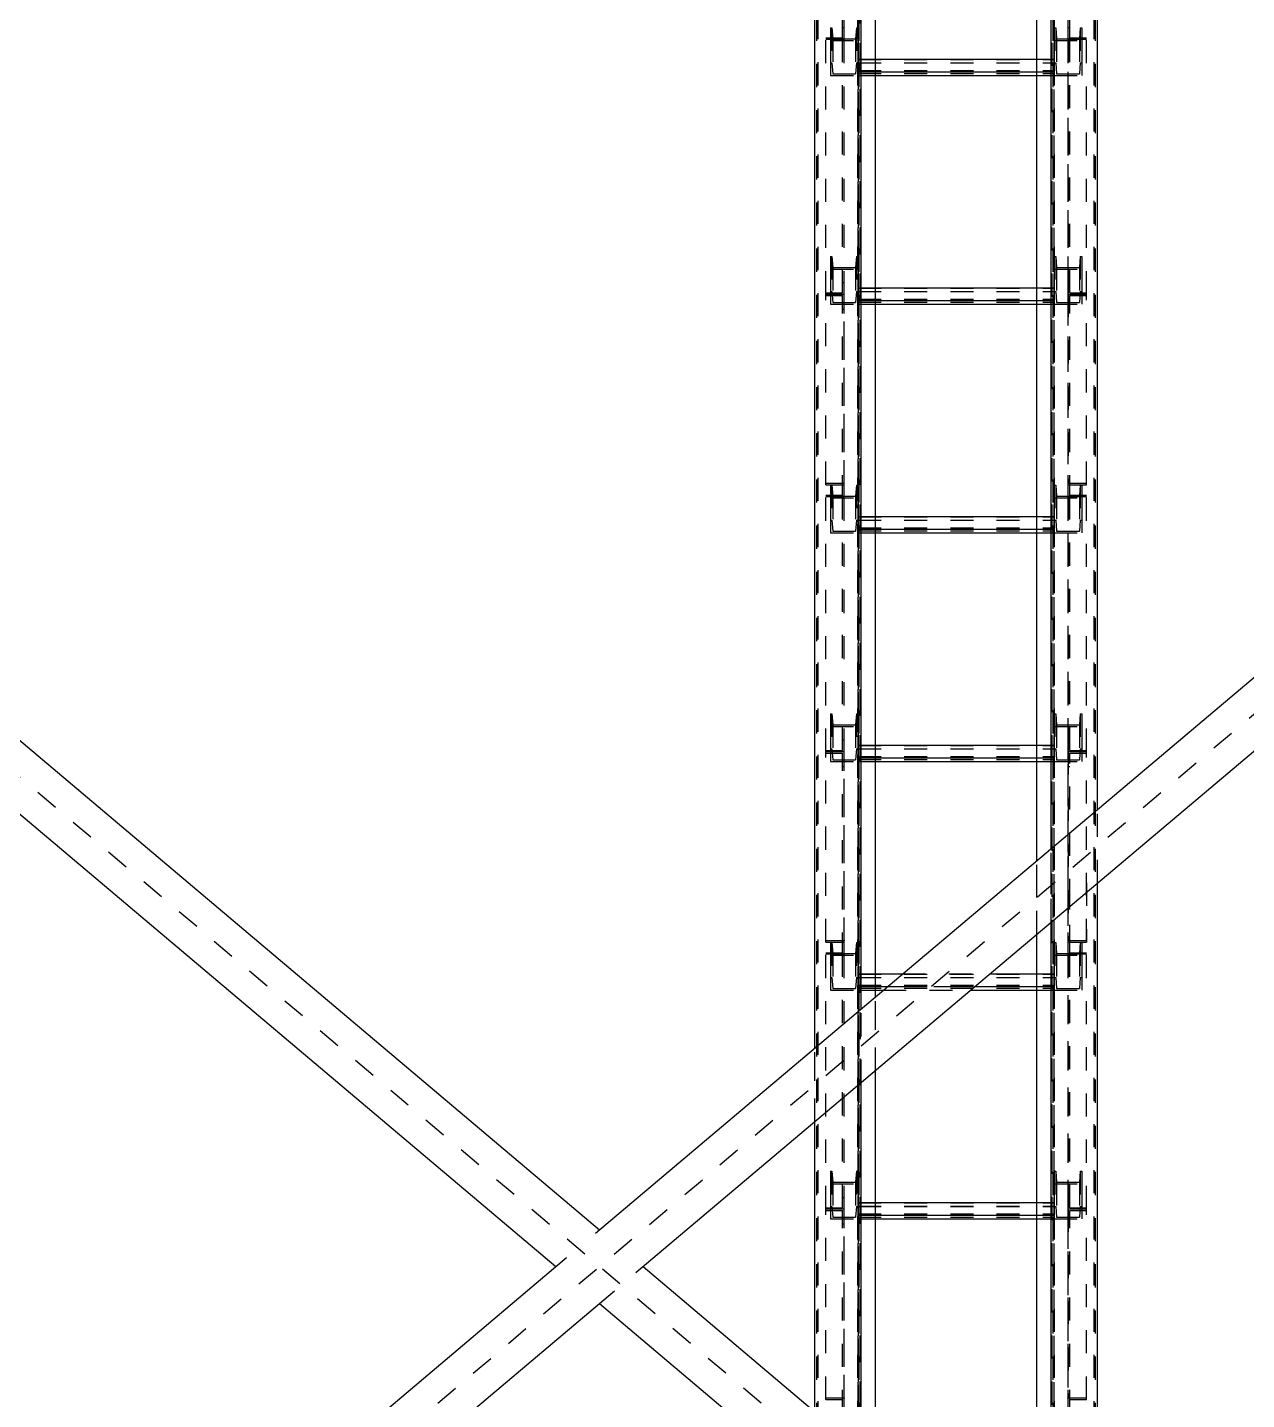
# Model space of a CAD drawing. Header units: millimetres. Extents: x 149919 to 150445, y 136651 to 136866.
# Drawn here: x 150399.72 to 150405, y 136815.4 to 136821.34 of the extents above; entities that cross this region are included whole.
import ezdxf

# ---------------------------------------------------------------- set-up
doc = ezdxf.new("R2010")
doc.units = ezdxf.units.MM
doc.header["$LTSCALE"] = 0.25
for name, pattern in [('CENTER', [50.8, 31.75, -6.35, 6.35, -6.35]), ('XKITLINE00', [0]), ('XKITLINE02', [4, 2, -2]), ('XKITLINE03', [6, 3, -1, 1, -1])]:
    doc.linetypes.add(name, pattern=pattern)

# ---------------------------------------------------------------- blocks, each defined once
blk = doc.blocks.new('çatıı')
at = {"color": 1, "linetype": 'XKITLINE03'}
for p, q in [((26241.36, 15747.93), (26241.36, 17391.46)), ((26150.38, 17380.27), (26150.38, 15740.27)), ((26235.38, 15740.27), (26235.38, 17380.27)), ((26144.38, 16981.59), (26144.38, 17092.08)), ((26150.38, 17076.31), (26150.38, 17091.51)), ((26235.36, 17091.51), (26235.36, 17076.31)), ((26241.36, 17092.08), (26241.36, 16981.59)), ((26150.38, 17077.94), (26235.36, 17077.94)), ((26150.38, 16977.24), (26150.38, 16992.43)), ((26235.36, 16992.43), (26235.36, 16977.24)), ((26144.38, 16899.68), (26144.38, 16981.59)), ((26150.38, 16978.87), (26235.36, 16978.87)), ((26241.36, 16981.59), (26241.36, 16899.68)), ((26144.38, 16783.44), (26144.38, 16893.93)), ((26150.38, 16878.16), (26150.38, 16893.36)), ((26235.36, 16893.36), (26235.36, 16878.16)), ((26241.36, 16893.93), (26241.36, 16783.44)), ((26150.38, 16879.79), (26235.36, 16879.79)), ((26150.38, 16779.09), (26150.38, 16794.28)), ((26235.36, 16794.28), (26235.36, 16779.09)), ((26144.38, 16701.53), (26144.38, 16783.44)), ((26241.36, 16783.44), (26241.36, 16701.53)), ((26150.38, 16780.71), (26235.36, 16780.71)), ((26144.38, 16585.29), (26144.38, 16695.77)), ((26150.38, 16680.01), (26150.38, 16695.2)), ((26235.36, 16695.2), (26235.36, 16680.01)), ((26241.36, 16695.77), (26241.36, 16585.29)), ((26150.38, 16681.64), (26235.36, 16681.64)), ((26150.38, 16580.94), (26150.38, 16596.13)), ((26235.36, 16596.13), (26235.36, 16580.94)), ((26144.38, 16503.38), (26144.38, 16585.29)), ((26150.38, 16582.56), (26235.36, 16582.56)), ((26241.36, 16585.29), (26241.36, 16503.38))]:
    blk.add_line(p, q, dxfattribs=at)
at = {"color": 116, "linetype": 'XKITLINE02', "true_color": 0x136734}
for p, q in [((26150.38, 15740.27), (26150.38, 17382.99)), ((26151.23, 15740.46), (26151.23, 17382.8)), ((26157.88, 15744.43), (26157.88, 17382.99)), ((26227.88, 15800.21), (26227.88, 17382.99)), ((26234.53, 15740.46), (26234.53, 17382.8)), ((26235.38, 15740.27), (26235.38, 17382.99)), ((26132.53, 15751.29), (26132.53, 17377.53)), ((26133.06, 15752.02), (26133.07, 17377.98)), ((26150.3, 15752.02), (26150.3, 17377.98)), ((26150.83, 15751.29), (26150.83, 17377.53)), ((26234.91, 15751.29), (26234.91, 17377.53)), ((26235.44, 15752.02), (26235.45, 17377.98)), ((26252.68, 15752.02), (26252.68, 17377.98)), ((26253.21, 15751.29), (26253.21, 17377.53)), ((26227.88, 15742.87), (26227.88, 17366.5)), ((26234.06, 15801.69), (26234.06, 17362.64)), ((26131.68, 15760.78), (26131.68, 17344.02)), ((26157.88, 15742.87), (26157.88, 17337.68)), ((26150.38, 17329.04), (26150.38, 15740.27)), ((26151.23, 17328.83), (26151.23, 15740.46)), ((26143.58, 17091.32), (26143.58, 17179.09)), ((26144.38, 17091.32), (26144.38, 17179.74)), ((26241.36, 17091.32), (26241.36, 17179.74)), ((26242.16, 17091.32), (26242.16, 17179.09)), ((26138.38, 17096.96), (26138.38, 17081.76)), ((26138.38, 17096.96), (26139.06, 17096.96)), ((26138.38, 17096.96), (26138.38, 17091.51)), ((26139.06, 17096.96), (26139.06, 17081.76)), ((26139.06, 17096.96), (26139.44, 17092.2)), ((26143.58, 16982.09), (26143.58, 17097.08)), ((26143.58, 17097.08), (26144.38, 17097.08)), ((26144.38, 16981.59), (26144.38, 17097.08)), ((26149.7, 17096.96), (26149.32, 17092.2)), ((26149.7, 17096.96), (26149.7, 17081.76)), ((26149.7, 17096.96), (26150.38, 17096.96)), ((26150.38, 17096.96), (26150.38, 17081.76)), ((26150.38, 17096.96), (26150.38, 17091.51)), ((26235.36, 17096.96), (26235.36, 17091.51)), ((26235.36, 17096.96), (26236.04, 17096.96)), ((26235.36, 17096.96), (26235.36, 17081.76)), ((26236.04, 17096.96), (26236.42, 17092.2)), ((26236.04, 17096.96), (26236.04, 17081.76)), ((26241.36, 16981.59), (26241.36, 17097.08)), ((26241.36, 17097.08), (26242.16, 17097.08)), ((26242.16, 16982.09), (26242.16, 17097.08)), ((26246.68, 17096.96), (26246.3, 17092.2)), ((26246.68, 17096.96), (26247.36, 17096.96)), ((26246.68, 17096.96), (26246.68, 17081.76)), ((26247.36, 17096.96), (26247.36, 17091.51)), ((26247.36, 17096.96), (26247.36, 17081.76)), ((26136.38, 16981.59), (26136.38, 17092.58)), ((26136.38, 17092.58), (26143.58, 17092.58)), ((26136.38, 17092.08), (26144.38, 17092.08)), ((26138.38, 17091.51), (26138.38, 17076.31)), ((26138.38, 17091.51), (26150.38, 17091.51)), ((26139.44, 17092.2), (26139.44, 17077.01)), ((26139.44, 17092.2), (26149.32, 17092.2)), ((26143.58, 17091.32), (26144.38, 17091.32)), ((26149.32, 17092.2), (26149.32, 17077.01)), ((26150.38, 17091.51), (26150.38, 17076.31)), ((26235.36, 17091.51), (26247.36, 17091.51)), ((26235.36, 17091.51), (26235.36, 17076.31)), ((26236.42, 17092.2), (26246.3, 17092.2)), ((26236.42, 17092.2), (26236.42, 17077.01)), ((26241.36, 17092.08), (26249.36, 17092.08)), ((26241.36, 17091.32), (26242.16, 17091.32)), ((26242.16, 17092.58), (26249.36, 17092.58)), ((26246.3, 17092.2), (26246.3, 17077.01)), ((26247.36, 17091.51), (26247.36, 17076.31)), ((26249.36, 16981.59), (26249.36, 17092.58)), ((26138.38, 17081.76), (26139.06, 17081.76)), ((26138.38, 17081.76), (26138.38, 17076.31)), ((26139.06, 17081.76), (26139.44, 17077.01)), ((26149.7, 17081.76), (26149.32, 17077.01)), ((26149.7, 17081.76), (26150.38, 17081.76)), ((26150.38, 17076.31), (26150.38, 17083.39)), ((26150.38, 17083.39), (26157.88, 17083.39)), ((26150.38, 17083.3), (26235.36, 17083.3)), ((26150.38, 17081.86), (26235.36, 17081.86)), ((26150.38, 17081.76), (26235.36, 17081.76)), ((26150.38, 17081.76), (26150.38, 17076.31)), ((26227.88, 17083.39), (26235.36, 17083.39)), ((26235.36, 17076.31), (26235.36, 17083.39)), ((26235.36, 17081.76), (26235.36, 17076.31)), ((26235.36, 17081.76), (26236.04, 17081.76)), ((26236.04, 17081.76), (26236.42, 17077.01)), ((26246.68, 17081.76), (26246.3, 17077.01)), ((26246.68, 17081.76), (26247.36, 17081.76)), ((26247.36, 17081.76), (26247.36, 17076.31)), ((26138.38, 17076.31), (26150.38, 17076.31)), ((26139.44, 17077.01), (26149.32, 17077.01)), ((26150.38, 17078.49), (26235.36, 17078.49)), ((26150.38, 17077.94), (26157.88, 17077.94)), ((26150.38, 17077.15), (26235.36, 17077.15)), ((26150.38, 17076.31), (26157.88, 17076.31)), ((26227.88, 17077.94), (26235.36, 17077.94)), ((26227.88, 17076.31), (26235.36, 17076.31)), ((26235.36, 17076.31), (26247.36, 17076.31)), ((26236.42, 17077.01), (26246.3, 17077.01)), ((26138.38, 16997.88), (26138.38, 16982.69)), ((26138.38, 16997.88), (26139.06, 16997.88)), ((26138.38, 16997.88), (26138.38, 16992.43)), ((26139.06, 16997.88), (26139.06, 16982.69)), ((26139.06, 16997.88), (26139.44, 16993.12)), ((26149.7, 16997.88), (26149.32, 16993.12)), ((26149.7, 16997.88), (26149.7, 16982.69)), ((26149.7, 16997.88), (26150.38, 16997.88)), ((26150.38, 16997.88), (26150.38, 16982.69)), ((26150.38, 16997.88), (26150.38, 16992.43)), ((26235.36, 16997.88), (26235.36, 16992.43)), ((26235.36, 16997.88), (26236.04, 16997.88)), ((26235.36, 16997.88), (26235.36, 16982.69)), ((26236.04, 16997.88), (26236.42, 16993.12)), ((26236.04, 16997.88), (26236.04, 16982.69)), ((26246.68, 16997.88), (26246.3, 16993.12)), ((26246.68, 16997.88), (26247.36, 16997.88)), ((26246.68, 16997.88), (26246.68, 16982.69)), ((26247.36, 16997.88), (26247.36, 16992.43)), ((26247.36, 16997.88), (26247.36, 16982.69)), ((26138.38, 16992.43), (26138.38, 16977.24)), ((26138.38, 16992.43), (26150.38, 16992.43)), ((26139.44, 16993.12), (26139.44, 16977.93)), ((26139.44, 16993.12), (26149.32, 16993.12)), ((26149.32, 16993.12), (26149.32, 16977.93)), ((26150.38, 16992.43), (26150.38, 16977.24)), ((26235.36, 16992.43), (26247.36, 16992.43)), ((26235.36, 16992.43), (26235.36, 16977.24)), ((26236.42, 16993.12), (26246.3, 16993.12)), ((26236.42, 16993.12), (26236.42, 16977.93)), ((26246.3, 16993.12), (26246.3, 16977.93)), ((26247.36, 16992.43), (26247.36, 16977.24)), ((26143.58, 16986.6), (26144.38, 16986.6)), ((26150.38, 16977.24), (26150.38, 16984.32)), ((26150.38, 16984.32), (26157.88, 16984.32)), ((26150.38, 16984.22), (26235.36, 16984.22)), ((26227.88, 16984.32), (26235.36, 16984.32)), ((26235.36, 16977.24), (26235.36, 16984.32)), ((26241.36, 16986.6), (26242.16, 16986.6)), ((26136.38, 16982.09), (26143.58, 16982.09)), ((26136.38, 16899.03), (26136.38, 16981.59)), ((26136.38, 16981.59), (26144.38, 16981.59)), ((26136.38, 16981.59), (26144.38, 16981.59)), ((26136.38, 16980.94), (26143.58, 16980.94)), ((26138.38, 16982.69), (26139.06, 16982.69)), ((26138.38, 16982.69), (26138.38, 16977.24)), ((26139.06, 16982.69), (26139.44, 16977.93)), ((26139.44, 16977.93), (26149.32, 16977.93)), ((26143.58, 16893.17), (26143.58, 16980.94)), ((26144.38, 16893.17), (26144.38, 16981.59)), ((26149.7, 16982.69), (26149.32, 16977.93)), ((26149.7, 16982.69), (26150.38, 16982.69)), ((26150.38, 16982.78), (26235.36, 16982.78)), ((26150.38, 16982.69), (26150.38, 16977.24)), ((26150.38, 16982.69), (26235.36, 16982.69)), ((26150.38, 16979.42), (26235.36, 16979.42)), ((26150.38, 16978.87), (26157.88, 16978.87)), ((26150.38, 16978.08), (26235.36, 16978.08)), ((26227.88, 16978.87), (26235.36, 16978.87)), ((26235.36, 16982.69), (26235.36, 16977.24)), ((26235.36, 16982.69), (26236.04, 16982.69)), ((26236.04, 16982.69), (26236.42, 16977.93)), ((26236.42, 16977.93), (26246.3, 16977.93)), ((26241.36, 16893.17), (26241.36, 16981.59)), ((26241.36, 16981.59), (26249.36, 16981.59)), ((26241.36, 16981.59), (26249.36, 16981.59)), ((26242.16, 16982.09), (26249.36, 16982.09)), ((26242.16, 16893.17), (26242.16, 16980.94)), ((26242.16, 16980.94), (26249.36, 16980.94)), ((26246.68, 16982.69), (26246.3, 16977.93)), ((26246.68, 16982.69), (26247.36, 16982.69)), ((26247.36, 16982.69), (26247.36, 16977.24)), ((26249.36, 16899.03), (26249.36, 16981.59)), ((26138.38, 16977.24), (26150.38, 16977.24)), ((26143.58, 16975.08), (26144.38, 16975.08)), ((26150.38, 16977.24), (26157.88, 16977.24)), ((26227.88, 16977.24), (26235.36, 16977.24)), ((26235.36, 16977.24), (26247.36, 16977.24)), ((26241.36, 16975.08), (26242.16, 16975.08)), ((26136.38, 16899.68), (26144.38, 16899.68)), ((26136.38, 16899.03), (26143.58, 16899.03)), ((26136.38, 16783.44), (26136.38, 16894.43)), ((26136.38, 16894.43), (26143.58, 16894.43)), ((26138.38, 16898.8), (26138.38, 16883.61)), ((26138.38, 16898.8), (26139.06, 16898.8)), ((26138.38, 16898.8), (26138.38, 16893.36)), ((26139.06, 16898.8), (26139.06, 16883.61)), ((26139.06, 16898.8), (26139.44, 16894.05)), ((26143.58, 16783.94), (26143.58, 16898.93)), ((26143.58, 16898.93), (26144.38, 16898.93)), ((26144.38, 16783.44), (26144.38, 16898.93)), ((26149.7, 16898.8), (26149.32, 16894.05)), ((26149.7, 16898.8), (26149.7, 16883.61)), ((26149.7, 16898.8), (26150.38, 16898.8)), ((26150.38, 16898.8), (26150.38, 16883.61)), ((26150.38, 16898.8), (26150.38, 16893.36)), ((26235.36, 16898.8), (26235.36, 16893.36)), ((26235.36, 16898.8), (26236.04, 16898.8)), ((26235.36, 16898.8), (26235.36, 16883.61)), ((26236.04, 16898.8), (26236.42, 16894.05)), ((26236.04, 16898.8), (26236.04, 16883.61)), ((26241.36, 16899.68), (26249.36, 16899.68)), ((26241.36, 16783.44), (26241.36, 16898.93)), ((26241.36, 16898.93), (26242.16, 16898.93)), ((26242.16, 16899.03), (26249.36, 16899.03)), ((26242.16, 16783.94), (26242.16, 16898.93)), ((26242.16, 16894.43), (26249.36, 16894.43)), ((26246.68, 16898.8), (26246.3, 16894.05)), ((26246.68, 16898.8), (26247.36, 16898.8)), ((26246.68, 16898.8), (26246.68, 16883.61)), ((26247.36, 16898.8), (26247.36, 16893.36)), ((26247.36, 16898.8), (26247.36, 16883.61)), ((26249.36, 16783.44), (26249.36, 16894.43)), ((26136.38, 16893.93), (26144.38, 16893.93)), ((26138.38, 16893.36), (26138.38, 16878.16)), ((26138.38, 16893.36), (26150.38, 16893.36)), ((26139.44, 16894.05), (26139.44, 16878.86)), ((26139.44, 16894.05), (26149.32, 16894.05)), ((26143.58, 16893.17), (26144.38, 16893.17)), ((26149.32, 16894.05), (26149.32, 16878.86)), ((26150.38, 16893.36), (26150.38, 16878.16)), ((26235.36, 16893.36), (26247.36, 16893.36)), ((26235.36, 16893.36), (26235.36, 16878.16)), ((26236.42, 16894.05), (26246.3, 16894.05)), ((26236.42, 16894.05), (26236.42, 16878.86)), ((26241.36, 16893.93), (26249.36, 16893.93)), ((26241.36, 16893.17), (26242.16, 16893.17)), ((26246.3, 16894.05), (26246.3, 16878.86)), ((26247.36, 16893.36), (26247.36, 16878.16)), ((26138.38, 16883.61), (26139.06, 16883.61)), ((26138.38, 16883.61), (26138.38, 16878.16)), ((26139.06, 16883.61), (26139.44, 16878.86)), ((26149.7, 16883.61), (26149.32, 16878.86)), ((26149.7, 16883.61), (26150.38, 16883.61)), ((26150.38, 16878.16), (26150.38, 16885.24)), ((26150.38, 16885.24), (26157.88, 16885.24)), ((26150.38, 16885.15), (26235.36, 16885.15)), ((26150.38, 16883.7), (26235.36, 16883.7)), ((26150.38, 16883.61), (26150.38, 16878.16)), ((26150.38, 16883.61), (26235.36, 16883.61)), ((26227.88, 16885.24), (26235.36, 16885.24)), ((26235.36, 16878.16), (26235.36, 16885.24)), ((26235.36, 16883.61), (26235.36, 16878.16)), ((26235.36, 16883.61), (26236.04, 16883.61)), ((26236.04, 16883.61), (26236.42, 16878.86)), ((26246.68, 16883.61), (26246.3, 16878.86)), ((26246.68, 16883.61), (26247.36, 16883.61)), ((26247.36, 16883.61), (26247.36, 16878.16)), ((26138.38, 16878.16), (26150.38, 16878.16)), ((26139.44, 16878.86), (26149.32, 16878.86)), ((26150.38, 16880.34), (26235.36, 16880.34)), ((26150.38, 16879.79), (26157.88, 16879.79)), ((26150.38, 16879), (26235.36, 16879)), ((26150.38, 16878.16), (26157.88, 16878.16)), ((26227.88, 16879.79), (26235.36, 16879.79)), ((26227.88, 16878.16), (26235.36, 16878.16)), ((26235.36, 16878.16), (26247.36, 16878.16)), ((26236.42, 16878.86), (26246.3, 16878.86)), ((26138.38, 16799.73), (26138.38, 16784.54)), ((26138.38, 16799.73), (26139.06, 16799.73)), ((26138.38, 16799.73), (26138.38, 16794.28)), ((26139.06, 16799.73), (26139.06, 16784.54)), ((26139.06, 16799.73), (26139.44, 16794.97)), ((26149.7, 16799.73), (26149.32, 16794.97)), ((26149.7, 16799.73), (26149.7, 16784.54)), ((26149.7, 16799.73), (26150.38, 16799.73)), ((26150.38, 16799.73), (26150.38, 16784.54)), ((26150.38, 16799.73), (26150.38, 16794.28)), ((26235.36, 16799.73), (26235.36, 16794.28)), ((26235.36, 16799.73), (26236.04, 16799.73)), ((26235.36, 16799.73), (26235.36, 16784.54)), ((26236.04, 16799.73), (26236.42, 16794.97)), ((26236.04, 16799.73), (26236.04, 16784.54)), ((26246.68, 16799.73), (26246.3, 16794.97)), ((26246.68, 16799.73), (26247.36, 16799.73)), ((26246.68, 16799.73), (26246.68, 16784.54)), ((26247.36, 16799.73), (26247.36, 16794.28)), ((26247.36, 16799.73), (26247.36, 16784.54)), ((26138.38, 16794.28), (26138.38, 16779.09)), ((26138.38, 16794.28), (26150.38, 16794.28)), ((26139.44, 16794.97), (26139.44, 16779.78)), ((26139.44, 16794.97), (26149.32, 16794.97)), ((26149.32, 16794.97), (26149.32, 16779.78)), ((26150.38, 16794.28), (26150.38, 16779.09)), ((26235.36, 16794.28), (26247.36, 16794.28)), ((26235.36, 16794.28), (26235.36, 16779.09)), ((26236.42, 16794.97), (26246.3, 16794.97)), ((26236.42, 16794.97), (26236.42, 16779.78)), ((26246.3, 16794.97), (26246.3, 16779.78)), ((26247.36, 16794.28), (26247.36, 16779.09)), ((26143.58, 16788.44), (26144.38, 16788.44)), ((26241.36, 16788.44), (26242.16, 16788.44)), ((26136.38, 16783.94), (26143.58, 16783.94)), ((26136.38, 16783.44), (26144.38, 16783.44)), ((26136.38, 16700.88), (26136.38, 16783.44)), ((26136.38, 16783.44), (26144.38, 16783.44)), ((26136.38, 16782.79), (26143.58, 16782.79)), ((26138.38, 16784.54), (26139.06, 16784.54)), ((26138.38, 16784.54), (26138.38, 16779.09)), ((26139.06, 16784.54), (26139.44, 16779.78)), ((26143.58, 16695.02), (26143.58, 16782.79)), ((26144.38, 16695.02), (26144.38, 16783.44)), ((26149.7, 16784.54), (26149.32, 16779.78)), ((26149.7, 16784.54), (26150.38, 16784.54)), ((26150.38, 16779.09), (26150.38, 16786.16)), ((26150.38, 16786.16), (26157.88, 16786.16)), ((26150.38, 16786.07), (26235.36, 16786.07)), ((26150.38, 16784.63), (26235.36, 16784.63)), ((26150.38, 16784.54), (26150.38, 16779.09)), ((26150.38, 16784.54), (26235.36, 16784.54)), ((26227.88, 16786.16), (26235.36, 16786.16)), ((26235.36, 16779.09), (26235.36, 16786.16)), ((26235.36, 16784.54), (26235.36, 16779.09)), ((26235.36, 16784.54), (26236.04, 16784.54)), ((26236.04, 16784.54), (26236.42, 16779.78)), ((26241.36, 16783.44), (26249.36, 16783.44)), ((26241.36, 16719.76), (26241.36, 16783.44)), ((26241.36, 16783.44), (26249.36, 16783.44)), ((26242.16, 16783.94), (26249.36, 16783.94)), ((26242.16, 16698.28), (26242.16, 16782.79)), ((26242.16, 16782.79), (26249.36, 16782.79)), ((26246.68, 16784.54), (26246.3, 16779.78)), ((26246.68, 16784.54), (26247.36, 16784.54)), ((26247.36, 16784.54), (26247.36, 16779.09)), ((26249.36, 16700.88), (26249.36, 16783.44)), ((26138.38, 16779.09), (26150.38, 16779.09)), ((26139.44, 16779.78), (26149.32, 16779.78)), ((26143.58, 16776.92), (26144.38, 16776.92)), ((26150.38, 16781.26), (26235.36, 16781.26)), ((26150.38, 16780.71), (26157.88, 16780.71)), ((26150.38, 16779.92), (26235.36, 16779.92)), ((26150.38, 16779.09), (26157.88, 16779.09)), ((26227.88, 16780.71), (26235.36, 16780.71)), ((26227.88, 16779.09), (26235.36, 16779.09)), ((26235.36, 16779.09), (26247.36, 16779.09)), ((26236.42, 16779.78), (26246.3, 16779.78)), ((26241.36, 16776.92), (26242.16, 16776.92)), ((26254.06, 16726.45), (26254.06, 16758.34)), ((26234.06, 16709.57), (26234.06, 16741.45)), ((26227.88, 16704.35), (26227.88, 16736.23)), ((26249.36, 16726.51), (26249.36, 16700.88)), ((26241.36, 16695.02), (26241.36, 16719.76)), ((26242.16, 16695.02), (26242.16, 16720.44)), ((26136.38, 16701.53), (26144.38, 16701.53)), ((26136.38, 16700.88), (26143.58, 16700.88)), ((26138.38, 16700.65), (26138.38, 16685.46)), ((26138.38, 16700.65), (26139.06, 16700.65)), ((26138.38, 16700.65), (26138.38, 16695.2)), ((26139.06, 16700.65), (26139.06, 16685.46)), ((26139.06, 16700.65), (26139.44, 16695.9)), ((26143.58, 16585.79), (26143.58, 16700.78)), ((26143.58, 16700.78), (26144.38, 16700.78)), ((26144.38, 16585.29), (26144.38, 16700.78)), ((26149.7, 16700.65), (26149.32, 16695.9)), ((26149.7, 16700.65), (26149.7, 16685.46)), ((26149.7, 16700.65), (26150.38, 16700.65)), ((26150.38, 16700.65), (26150.38, 16685.46)), ((26150.38, 16700.65), (26150.38, 16695.2)), ((26235.36, 16700.65), (26235.36, 16695.2)), ((26235.36, 16700.65), (26236.04, 16700.65)), ((26235.36, 16700.65), (26235.36, 16685.46)), ((26236.04, 16700.65), (26236.42, 16695.9)), ((26236.04, 16700.65), (26236.04, 16685.46)), ((26241.36, 16701.53), (26249.36, 16701.53)), ((26241.36, 16585.29), (26241.36, 16700.78)), ((26241.36, 16700.78), (26242.16, 16700.78)), ((26242.16, 16700.88), (26249.36, 16700.88)), ((26242.16, 16585.79), (26242.16, 16700.78)), ((26246.68, 16700.65), (26246.3, 16695.9)), ((26246.68, 16700.65), (26247.36, 16700.65)), ((26246.68, 16700.65), (26246.68, 16685.46)), ((26247.36, 16700.65), (26247.36, 16695.2)), ((26247.36, 16700.65), (26247.36, 16685.46)), ((26136.38, 16585.29), (26136.38, 16696.28)), ((26136.38, 16696.28), (26143.58, 16696.28)), ((26136.38, 16695.77), (26144.38, 16695.77)), ((26138.38, 16695.2), (26138.38, 16680.01)), ((26138.38, 16695.2), (26150.38, 16695.2)), ((26139.44, 16695.9), (26139.44, 16680.7)), ((26139.44, 16695.9), (26149.32, 16695.9)), ((26143.58, 16695.02), (26144.38, 16695.02)), ((26149.32, 16695.9), (26149.32, 16680.7)), ((26150.38, 16695.2), (26150.38, 16680.01)), ((26235.36, 16695.2), (26247.36, 16695.2)), ((26235.36, 16695.2), (26235.36, 16680.01)), ((26236.42, 16695.9), (26246.3, 16695.9)), ((26236.42, 16695.9), (26236.42, 16680.7)), ((26241.36, 16695.77), (26249.36, 16695.77)), ((26241.36, 16695.02), (26242.16, 16695.02)), ((26242.16, 16696.28), (26249.36, 16696.28)), ((26246.3, 16695.9), (26246.3, 16680.7)), ((26247.36, 16695.2), (26247.36, 16680.01)), ((26249.36, 16585.29), (26249.36, 16696.28)), ((26150.38, 16680.01), (26150.38, 16687.09)), ((26150.38, 16687.09), (26157.88, 16687.09)), ((26150.38, 16687), (26235.36, 16687)), ((26169.66, 16687.09), (26207.43, 16687.09)), ((26227.88, 16687.09), (26235.36, 16687.09)), ((26235.36, 16680.01), (26235.36, 16687.09)), ((26138.38, 16685.46), (26139.06, 16685.46)), ((26138.38, 16685.46), (26138.38, 16680.01)), ((26139.06, 16685.46), (26139.44, 16680.7)), ((26139.44, 16680.7), (26149.32, 16680.7)), ((26149.7, 16685.46), (26149.32, 16680.7)), ((26149.7, 16685.46), (26150.38, 16685.46)), ((26150.38, 16685.55), (26235.36, 16685.55)), ((26150.38, 16685.46), (26150.38, 16680.01)), ((26150.38, 16685.46), (26235.36, 16685.46)), ((26150.38, 16682.19), (26235.36, 16682.19)), ((26150.38, 16681.64), (26157.88, 16681.64)), ((26150.38, 16680.85), (26235.36, 16680.85)), ((26163.21, 16681.64), (26200.98, 16681.64)), ((26227.88, 16681.64), (26235.36, 16681.64)), ((26235.36, 16685.46), (26235.36, 16680.01)), ((26235.36, 16685.46), (26236.04, 16685.46)), ((26236.04, 16685.46), (26236.42, 16680.7)), ((26236.42, 16680.7), (26246.3, 16680.7)), ((26246.68, 16685.46), (26246.3, 16680.7)), ((26246.68, 16685.46), (26247.36, 16685.46)), ((26247.36, 16685.46), (26247.36, 16680.01)), ((26138.38, 16680.01), (26150.38, 16680.01)), ((26150.38, 16680.01), (26157.88, 16680.01)), ((26157.88, 16645.26), (26157.88, 16677.14)), ((26161.28, 16680.01), (26199.05, 16680.01)), ((26227.88, 16680.01), (26235.36, 16680.01)), ((26235.36, 16680.01), (26247.36, 16680.01)), ((26151.68, 16640.02), (26151.68, 16671.91)), ((26131.68, 16623.14), (26131.68, 16655.02)), ((26138.38, 16601.58), (26138.38, 16586.38)), ((26138.38, 16601.58), (26139.06, 16601.58)), ((26138.38, 16601.58), (26138.38, 16596.13)), ((26139.06, 16601.58), (26139.06, 16586.38)), ((26139.06, 16601.58), (26139.44, 16596.82)), ((26149.7, 16601.58), (26149.32, 16596.82)), ((26149.7, 16601.58), (26149.7, 16586.38)), ((26149.7, 16601.58), (26150.38, 16601.58)), ((26150.38, 16601.58), (26150.38, 16586.38)), ((26150.38, 16601.58), (26150.38, 16596.13)), ((26235.36, 16601.58), (26235.36, 16596.13)), ((26235.36, 16601.58), (26236.04, 16601.58)), ((26235.36, 16601.58), (26235.36, 16586.38)), ((26236.04, 16601.58), (26236.42, 16596.82)), ((26236.04, 16601.58), (26236.04, 16586.38)), ((26246.68, 16601.58), (26246.3, 16596.82)), ((26246.68, 16601.58), (26247.36, 16601.58)), ((26246.68, 16601.58), (26246.68, 16586.38)), ((26247.36, 16601.58), (26247.36, 16596.13)), ((26247.36, 16601.58), (26247.36, 16586.38)), ((26138.38, 16596.13), (26138.38, 16580.94)), ((26138.38, 16596.13), (26150.38, 16596.13)), ((26139.44, 16596.82), (26139.44, 16581.63)), ((26139.44, 16596.82), (26149.32, 16596.82)), ((26149.32, 16596.82), (26149.32, 16581.63)), ((26150.38, 16596.13), (26150.38, 16580.94)), ((26235.36, 16596.13), (26247.36, 16596.13)), ((26235.36, 16596.13), (26235.36, 16580.94)), ((26236.42, 16596.82), (26246.3, 16596.82)), ((26236.42, 16596.82), (26236.42, 16581.63)), ((26246.3, 16596.82), (26246.3, 16581.63)), ((26247.36, 16596.13), (26247.36, 16580.94)), ((26136.38, 16585.79), (26143.58, 16585.79)), ((26138.38, 16586.38), (26139.06, 16586.38)), ((26138.38, 16586.38), (26138.38, 16580.94)), ((26139.06, 16586.38), (26139.44, 16581.63)), ((26143.58, 16590.29), (26144.38, 16590.29)), ((26149.7, 16586.38), (26149.32, 16581.63)), ((26149.7, 16586.38), (26150.38, 16586.38)), ((26150.38, 16580.94), (26150.38, 16588.01)), ((26150.38, 16588.01), (26157.88, 16588.01)), ((26150.38, 16587.92), (26235.36, 16587.92)), ((26150.38, 16586.48), (26235.36, 16586.48)), ((26150.38, 16586.38), (26150.38, 16580.94)), ((26150.38, 16586.38), (26235.36, 16586.38)), ((26227.88, 16588.01), (26235.36, 16588.01)), ((26235.36, 16580.94), (26235.36, 16588.01)), ((26235.36, 16586.38), (26235.36, 16580.94)), ((26235.36, 16586.38), (26236.04, 16586.38)), ((26236.04, 16586.38), (26236.42, 16581.63)), ((26241.36, 16590.29), (26242.16, 16590.29)), ((26242.16, 16585.79), (26249.36, 16585.79)), ((26246.68, 16586.38), (26246.3, 16581.63)), ((26246.68, 16586.38), (26247.36, 16586.38)), ((26247.36, 16586.38), (26247.36, 16580.94)), ((26136.38, 16502.73), (26136.38, 16585.29)), ((26136.38, 16585.29), (26144.38, 16585.29)), ((26136.38, 16585.29), (26144.38, 16585.29)), ((26136.38, 16584.64), (26143.58, 16584.64)), ((26138.38, 16580.94), (26150.38, 16580.94)), ((26139.44, 16581.63), (26149.32, 16581.63)), ((26143.58, 16496.87), (26143.58, 16584.64)), ((26144.38, 16496.87), (26144.38, 16585.29)), ((26150.38, 16583.11), (26235.36, 16583.11)), ((26150.38, 16582.56), (26157.88, 16582.56)), ((26150.38, 16581.77), (26235.36, 16581.77)), ((26150.38, 16580.94), (26157.88, 16580.94)), ((26227.88, 16582.56), (26235.36, 16582.56)), ((26227.88, 16580.94), (26235.36, 16580.94)), ((26235.36, 16580.94), (26247.36, 16580.94)), ((26236.42, 16581.63), (26246.3, 16581.63)), ((26241.36, 16496.87), (26241.36, 16585.29)), ((26241.36, 16585.29), (26249.36, 16585.29)), ((26241.36, 16585.29), (26249.36, 16585.29)), ((26242.16, 16496.87), (26242.16, 16584.64)), ((26242.16, 16584.64), (26249.36, 16584.64)), ((26249.36, 16502.73), (26249.36, 16585.29)), ((26143.58, 16578.77), (26144.38, 16578.77)), ((26241.36, 16578.77), (26242.16, 16578.77)), ((26136.38, 16503.38), (26144.38, 16503.38)), ((26136.38, 16502.73), (26143.58, 16502.73)), ((26241.36, 16503.38), (26249.36, 16503.38)), ((26242.16, 16502.73), (26249.36, 16502.73))]:
    blk.add_line(p, q, dxfattribs=at)
at = {"color": 8, "linetype": 'CENTER'}
for p, q in [((26903.05, 15830.27), (25173.61, 17290.27)), ((25173.61, 15830.27), (26903.05, 17290.27))]:
    blk.add_line(p, q, dxfattribs=at)
at = {"color": 8, "linetype": 'XKITLINE00'}
for p, q in [((25215.69, 17270.69), (26038.33, 16576.22)), ((26036.57, 16574.73), (26860.23, 17270.06)), ((25185.79, 17264.05), (26019.45, 16560.27)), ((26054.17, 16557.7), (26891.29, 17264.4)), ((25185.79, 15856.5), (26024.12, 16564.22)), ((26057.22, 16560.27), (26892, 15855.55)), ((25216.54, 15850.57), (26044.8, 16549.79)), ((26038.33, 16544.33), (26860.12, 15850.57))]:
    blk.add_line(p, q, dxfattribs=at)
at = {"color": 7, "linetype": 'XKITLINE00'}
for p, q in [((26131.68, 16655.02), (26131.68, 17269.97)), ((26151.68, 16671.91), (26151.68, 17269.97)), ((26157.88, 16677.14), (26157.88, 17269.97)), ((26227.88, 16736.23), (26227.88, 17269.97)), ((26234.06, 16741.45), (26234.06, 17269.97)), ((26254.06, 16758.34), (26254.06, 17269.97)), ((26157.88, 17083.39), (26227.88, 17083.39)), ((26157.88, 17077.94), (26227.88, 17077.94)), ((26157.88, 17076.31), (26227.88, 17076.31)), ((26157.88, 16984.32), (26227.88, 16984.32)), ((26157.88, 16978.87), (26227.88, 16978.87)), ((26157.88, 16977.24), (26227.88, 16977.24)), ((26157.88, 16885.24), (26227.88, 16885.24)), ((26157.88, 16879.79), (26227.88, 16879.79)), ((26157.88, 16878.16), (26227.88, 16878.16)), ((26157.88, 16786.16), (26227.88, 16786.16)), ((26157.88, 16780.71), (26227.88, 16780.71)), ((26157.88, 16779.09), (26227.88, 16779.09)), ((26254.06, 16394.1), (26254.06, 16726.45)), ((26227.88, 16416.2), (26227.88, 16704.35)), ((26234.06, 16410.98), (26234.06, 16709.57)), ((26157.88, 16687.09), (26169.66, 16687.09)), ((26207.43, 16687.09), (26227.88, 16687.09)), ((26157.88, 16681.64), (26163.21, 16681.64)), ((26200.98, 16681.64), (26227.88, 16681.64)), ((26157.88, 16680.01), (26161.28, 16680.01)), ((26199.05, 16680.01), (26227.88, 16680.01)), ((26157.88, 16475.29), (26157.88, 16645.26)), ((26151.68, 16480.53), (26151.68, 16640.02)), ((26131.68, 16497.41), (26131.68, 16623.14)), ((26157.88, 16588.01), (26227.88, 16588.01)), ((26157.88, 16582.56), (26227.88, 16582.56)), ((26157.88, 16580.94), (26227.88, 16580.94))]:
    blk.add_line(p, q, dxfattribs=at)
at = {"color": 1, "linetype": 'XKITLINE00'}
for centre in [(26144.38, 17092.08), (26150.38, 17091.51), (26235.36, 17091.51), (26241.36, 17092.08), (26150.38, 17077.94), (26150.38, 17076.31), (26235.36, 17077.94), (26235.36, 17076.31), (26150.38, 16992.43), (26235.36, 16992.43), (26144.38, 16981.59), (26144.38, 16981.59), (26150.38, 16978.87), (26235.36, 16978.87), (26241.36, 16981.59), (26241.36, 16981.59), (26150.38, 16977.24), (26235.36, 16977.24), (26144.38, 16899.68), (26241.36, 16899.68), (26144.38, 16893.93), (26150.38, 16893.36), (26235.36, 16893.36), (26241.36, 16893.93), (26150.38, 16879.79), (26150.38, 16878.16), (26235.36, 16879.79), (26235.36, 16878.16), (26150.38, 16794.28), (26235.36, 16794.28), (26144.38, 16783.44), (26144.38, 16783.44), (26241.36, 16783.44), (26241.36, 16783.44), (26150.38, 16780.71), (26150.38, 16779.09), (26235.36, 16780.71), (26235.36, 16779.09), (26144.38, 16701.53), (26241.36, 16701.53), (26144.38, 16695.77), (26150.38, 16695.2), (26235.36, 16695.2), (26241.36, 16695.77), (26150.38, 16681.64), (26235.36, 16681.64), (26150.38, 16680.01), (26235.36, 16680.01), (26150.38, 16596.13), (26235.36, 16596.13), (26144.38, 16585.29), (26144.38, 16585.29), (26241.36, 16585.29), (26241.36, 16585.29), (26150.38, 16582.56), (26150.38, 16580.94), (26235.36, 16582.56), (26235.36, 16580.94), (26144.38, 16503.38), (26241.36, 16503.38)]:
    blk.add_circle(centre, 0.05, dxfattribs=at)

msp = doc.modelspace()

# ---------------------------------------------------------------- block references
at = {"xscale": 0.009999943142843078, "yscale": 0.009999943142843078, "zscale": 0.009999943142843078}
msp.add_blockref('çatıı', (150141.8141, 136650.3731), dxfattribs=at)

doc.saveas('drawing.dxf')
